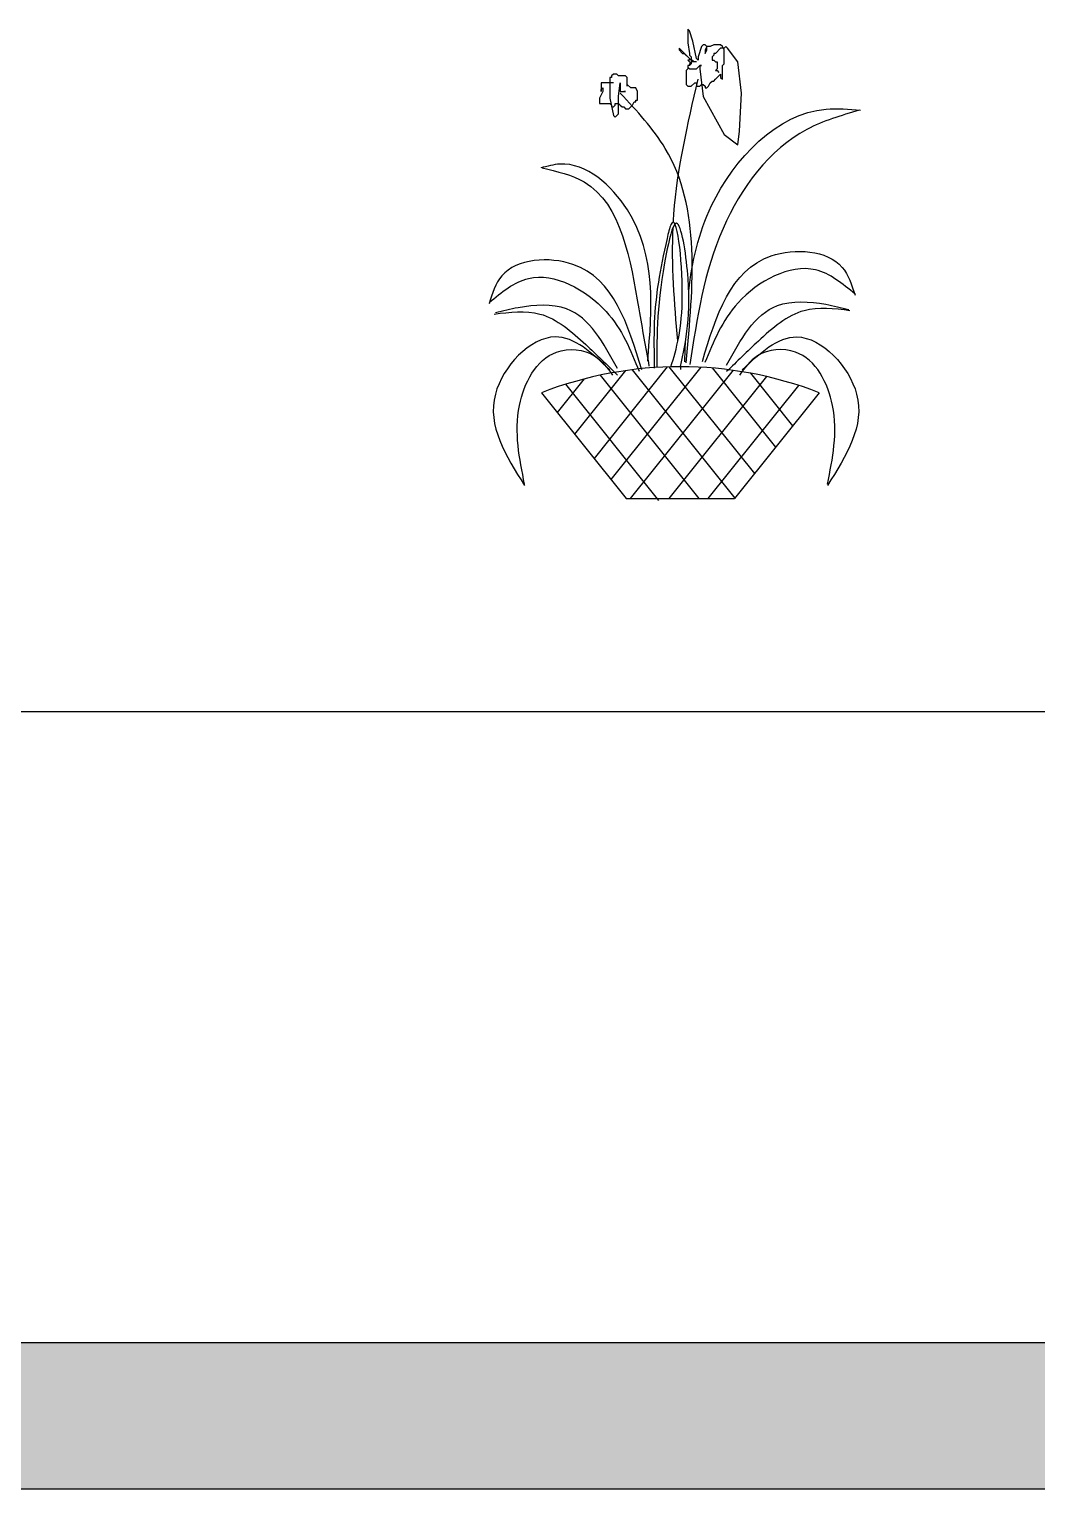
# Model space of a CAD drawing. Header units: millimetres. Extents: x 12377 to 30673, y 89761 to 101952.
# Drawn here: x 17149 to 18483, y 89761 to 91693 of the extents above; entities that cross this region are included whole.
import ezdxf

# ---------------------------------------------------------------- set-up
doc = ezdxf.new("R2010")
doc.units = ezdxf.units.MM
doc.layers.add('www.cad-blocks.net', color=7, linetype='Continuous')

# ---------------------------------------------------------------- blocks, each defined once
blk = doc.blocks.new('A$C6C696865')
for p, q in [((526.1, 1247.5), (526.1, 1210.9)), ((530.7, 1242.9), (526.1, 1247.5)), ((539.9, 1215.4), (530.7, 1242.9)), ((526.1, 1210.9), (530.7, 1183.4)), ((549, 1169.7), (539.9, 1215.4)), ((562.8, 1201.7), (553.6, 1174.3)), ((567.3, 1206.3), (562.8, 1201.7)), ((571.9, 1206.3), (567.3, 1206.3)), ((576.5, 1201.7), (571.9, 1206.3)), ((576.5, 1201.7), (571.9, 1192.6)), ((576.5, 1192.6), (576.5, 1201.7)), ((585.7, 1201.7), (576.5, 1201.7)), ((594.8, 1206.3), (585.7, 1201.7)), ((613.2, 1206.3), (594.8, 1206.3)), ((617.7, 1201.7), (613.2, 1206.3)), ((622.3, 1192.6), (617.7, 1201.7)), ((626.9, 1201.7), (622.3, 1197.1)), ((631.5, 1197.1), (626.9, 1201.7)), ((503.2, 1197.1), (503.2, 1192.6)), ((539.9, 1160.6), (503.2, 1197.1)), ((503.2, 1192.6), (512.4, 1183.4)), ((512.4, 1183.4), (517, 1183.4)), ((517, 1183.4), (530.7, 1169.7)), ((526.1, 1165.1), (530.7, 1160.6)), ((530.7, 1165.1), (526.1, 1165.1)), ((530.7, 1183.4), (530.7, 1178.8)), ((530.7, 1178.8), (535.3, 1174.3)), ((530.7, 1169.7), (530.7, 1165.1)), ((530.7, 1160.6), (535.3, 1156)), ((535.3, 1174.3), (535.3, 1165.1)), ((535.3, 1165.1), (539.9, 1165.1)), ((535.3, 1160.6), (535.3, 1156)), ((549, 1160.6), (535.3, 1160.6)), ((539.9, 1165.1), (539.9, 1160.6)), ((553.6, 1165.1), (549, 1169.7)), ((553.6, 1174.3), (553.6, 1165.1)), ((571.9, 1183.4), (576.5, 1192.6)), ((571.9, 1192.6), (571.9, 1183.4)), ((594.8, 1178.8), (590.3, 1174.3)), ((590.3, 1174.3), (590.3, 1165.1)), ((590.3, 1165.1), (594.8, 1165.1)), ((594.8, 1183.4), (594.8, 1178.8)), ((599.4, 1183.4), (594.8, 1183.4)), ((594.8, 1165.1), (599.4, 1160.6)), ((613.2, 1197.1), (599.4, 1183.4)), ((599.4, 1160.6), (604, 1160.6)), ((604, 1160.6), (604, 1142.3)), ((622.3, 1197.1), (613.2, 1197.1)), ((622.3, 1156), (622.3, 1192.6)), ((659, 1160.6), (631.5, 1197.1)), ((668.1, 1078.2), (659, 1160.6)), ((329.2, 1128.5), (324.6, 1124)), ((324.6, 1124), (324.6, 1119.4)), ((338.3, 1128.5), (329.2, 1128.5)), ((342.9, 1124), (338.3, 1128.5)), ((361.2, 1124), (342.9, 1124)), ((365.8, 1119.4), (361.2, 1124)), ((526.1, 1142.3), (521.5, 1137.7)), ((521.5, 1137.7), (521.5, 1101.1)), ((526.1, 1151.4), (526.1, 1146.8)), ((530.7, 1151.4), (526.1, 1151.4)), ((526.1, 1151.4), (526.1, 1142.3)), ((530.7, 1151.4), (526.1, 1151.4)), ((526.1, 1146.8), (530.7, 1142.3)), ((535.3, 1156), (530.7, 1151.4)), ((530.7, 1156), (530.7, 1151.4)), ((535.3, 1156), (530.7, 1156)), ((530.7, 1142.3), (549, 1142.3)), ((549, 1142.3), (558.2, 1151.4)), ((558.2, 1151.4), (558.2, 1142.3)), ((562.8, 1151.4), (558.2, 1151.4)), ((558.2, 1151.4), (562.8, 1151.4)), ((558.2, 1142.3), (567.3, 1069.1)), ((604, 1142.3), (599.4, 1137.7)), ((599.4, 1137.7), (604, 1137.7)), ((599.4, 1114.8), (613.2, 1128.5)), ((604, 1137.7), (608.6, 1133.1)), ((613.2, 1128.5), (613.2, 1119.4)), ((617.7, 1151.4), (622.3, 1156)), ((617.7, 1114.8), (617.7, 1151.4)), ((301.7, 1082.8), (292.5, 1064.5)), ((297.1, 1105.7), (297.1, 1082.8)), ((329.2, 1105.7), (297.1, 1105.7)), ((297.1, 1087.4), (301.7, 1091.9)), ((297.1, 1082.8), (297.1, 1087.4)), ((301.7, 1091.9), (301.7, 1082.8)), ((320, 1119.4), (320, 1064.5)), ((324.6, 1119.4), (320, 1119.4)), ((342.9, 1069.1), (347.5, 1105.7)), ((347.5, 1105.7), (347.5, 1082.8)), ((347.5, 1082.8), (361.2, 1082.8)), ((356.6, 1082.8), (361.2, 1082.8)), ((361.2, 1082.8), (356.6, 1082.8)), ((365.8, 1096.5), (365.8, 1119.4)), ((365.8, 1101.1), (365.8, 1096.5)), ((375, 1091.9), (365.8, 1101.1)), ((388.7, 1091.9), (375, 1091.9)), ((393.3, 1082.8), (388.7, 1091.9)), ((393.3, 1059.9), (393.3, 1082.8)), ((521.5, 1101.1), (526.1, 1096.5)), ((526.1, 1096.5), (535.3, 1096.5)), ((535.3, 1096.5), (544.4, 1105.7)), ((544.4, 1105.7), (549, 1105.7)), ((549, 1105.7), (549, 1096.5)), ((549, 1096.5), (558.2, 1096.5)), ((558.2, 1096.5), (562.8, 1101.1)), ((562.8, 1101.1), (567.3, 1101.1)), ((567.3, 1101.1), (571.9, 1096.5)), ((571.9, 1096.5), (571.9, 1091.9)), ((571.9, 1091.9), (576.5, 1091.9)), ((576.5, 1091.9), (581.1, 1096.5)), ((581.1, 1096.5), (585.7, 1105.7)), ((585.7, 1105.7), (590.3, 1110.2)), ((590.3, 1110.2), (594.8, 1110.2)), ((594.8, 1110.2), (599.4, 1114.8)), ((613.2, 1119.4), (617.7, 1114.8)), ((292.5, 1064.5), (292.5, 1050.8)), ((292.5, 1050.8), (320, 1050.8)), ((320, 1064.5), (329.2, 1018.7)), ((320, 1050.8), (324.6, 1046.2)), ((324.6, 1046.2), (324.6, 1041.6)), ((329.2, 1041.6), (333.7, 1046.2)), ((333.7, 1050.8), (342.9, 1050.8)), ((333.7, 1046.2), (333.7, 1050.8)), ((342.9, 1023.3), (342.9, 1069.1)), ((342.9, 1050.8), (347.5, 1046.2)), ((347.5, 1046.2), (352.1, 1041.6)), ((370.4, 1037), (379.5, 1046.2)), ((379.5, 1046.2), (384.1, 1055.3)), ((384.1, 1055.3), (388.7, 1055.3)), ((388.7, 1059.9), (393.3, 1059.9)), ((388.7, 1055.3), (388.7, 1059.9)), ((567.3, 1069.1), (622.3, 968.4)), ((663.5, 977.6), (668.1, 1078.2)), ((324.6, 1041.6), (329.2, 1041.6)), ((329.2, 1018.7), (333.7, 1014.2)), ((333.7, 1014.2), (342.9, 1023.3)), ((352.1, 1041.6), (356.6, 1041.6)), ((356.6, 1041.6), (361.2, 1037)), ((361.2, 1037), (370.4, 1037)), ((622.3, 968.4), (659, 941)), ((659, 941), (663.5, 977.6)), ((471.9, 353.5), (277.9, 111.4)), ((560.6, 352.6), (322.6, 55.6)), ((476.2, 353.6), (702.6, 71)), ((590.7, 350.6), (758.7, 140.9)), ((252, 321.7), (180.8, 232.7)), ((361.7, 343.7), (226.7, 175.3)), ((293.8, 331.5), (555.4, 5)), ((645.9, 344.5), (374, 5)), ((378.7, 346), (650.8, 6.3)), ((734.9, 328), (476.2, 5)), ((691.9, 337), (803.8, 197.3)), ((138.7, 285.1), (363.1, 5)), ((202.2, 307.4), (448.5, 0)), ((819.6, 304.6), (579.6, 5)), ((874.2, 285.1), (649.8, 5)), ((363.1, 5), (649.8, 5))]:
    blk.add_line(p, q)
blk.add_arc((506.5, -661.1), 1015.1, 68.7621, 111.2379)
for points, knots in [([(488.1, 736.5), (488.5, 743.7), (496.7, 870.7), (526, 996.3), (553.6, 1114.8)], [557.715326, 557.715326, 557.715326, 557.715326, 588.704053, 1106.576936, 1106.576936, 1106.576936, 1106.576936]), ([(528.7, 555.2), (537.3, 631.7), (582.9, 836.7), (788.6, 1051.7), (952.5, 1035.6), (983.1, 1032.6)], [269.0126, 269.0126, 269.0126, 269.0126, 599.442696, 1165.766246, 1295.73513, 1295.73513, 1295.73513, 1295.73513])]:
    blk.add_open_spline(points, degree=3, knots=knots)
for points in [[(521.5, 364.6), (466.6, 931.8), (347.5, 1078.2)], [(979.7, 1032.6), (841.7, 982.2), (619.4, 719.9), (531.9, 360.1)], [(420.1, 369), (366.2, 769.1), (187.7, 890.2), (137.2, 880.1)], [(140.6, 880.1), (251.7, 843.1), (396.5, 506.9), (423.4, 355.5)], [(481.4, 353.4), (511.7, 545.1), (481.4, 730), (471.3, 693), (437.6, 471.1), (437.6, 350)], [(506.5, 354.1), (525.2, 608.8), (494, 733.3), (469.1, 652.4), (444.1, 353.6)], [(564.9, 368.1), (746.7, 647.2), (935.3, 616.9), (969, 542.9)], [(404.1, 345.5), (222.2, 624.6), (33.7, 594.3), (0, 520.3)], [(969, 546.3), (864.6, 610.2), (659.2, 522.8), (571.6, 364.7)], [(0, 523.7), (104.4, 587.6), (309.8, 500.2), (397.3, 342.1)], [(13.5, 493.4), (134.7, 493.4), (255.9, 412.7), (340.1, 332)], [(340.1, 348.8), (205.4, 506.9), (77.4, 510.2), (16.8, 496.8)], [(628.9, 357.7), (763.6, 515.8), (891.5, 519.1), (952.1, 505.7)], [(955.5, 502.3), (834.3, 502.3), (713, 421.6), (628.9, 340.9)], [(319.9, 345.5), (175.1, 432.9), (16.8, 281.6), (94.3, 39.5)], [(670.1, 345.5), (814.9, 432.9), (973.1, 281.6), (895.7, 39.5)], [(94.3, 42.8), (80.8, 251.3), (178.5, 392.5), (279.5, 382.5), (326.6, 332)], [(895.7, 42.8), (909.2, 251.3), (811.5, 392.5), (710.5, 382.5), (663.4, 332)]]:
    blk.add_spline(points, degree=3)
for points in [[(500.1, 422.3), (490.3, 523.1), (482.9, 623.8), (487.4, 723.7)], [(518.4, 366.8), (518.9, 384.8), (519.3, 402.7), (519.9, 420.6)], [(507.8, 346.3), (507.5, 349.5), (507.2, 352.6), (506.8, 355.7)]]:
    blk.add_open_spline(points, degree=3)
blk = doc.blocks.new('FORMAT')
at = {"layer": 'www.cad-blocks.net', "true_color": 0x546d8e}
h = blk.add_hatch(color=155, dxfattribs=at)
h.set_gradient(color1=(68, 68, 68), color2=(84, 109, 142), tint=1)
h.paths.add_polyline_path([(13495.8, 89955.2), (13495.8, 89761.4), (30672.7, 89761.4), (30672.7, 89955.2)])
at = {"layer": 'www.cad-blocks.net', "color": 155, "true_color": 0x546d8e}
for p, q in [((13495.8, 90790.3), (30672.7, 90790.3)), ((13495.8, 89955.2), (30672.7, 89955.2)), ((13495.8, 89955.2), (30672.7, 89955.2)), ((13495.8, 89761.4), (30672.7, 89761.4))]:
    blk.add_line(p, q, dxfattribs=at)

msp = doc.modelspace()

# ---------------------------------------------------------------- block references
at = {"xscale": 0.5, "yscale": 0.5, "zscale": 0.5}
msp.add_blockref('A$C6C696865', (17757.7, 91069.5), dxfattribs=at)
at = {"layer": 'www.cad-blocks.net'}
msp.add_blockref('FORMAT', (0, 0), dxfattribs=at)

doc.saveas('drawing.dxf')
